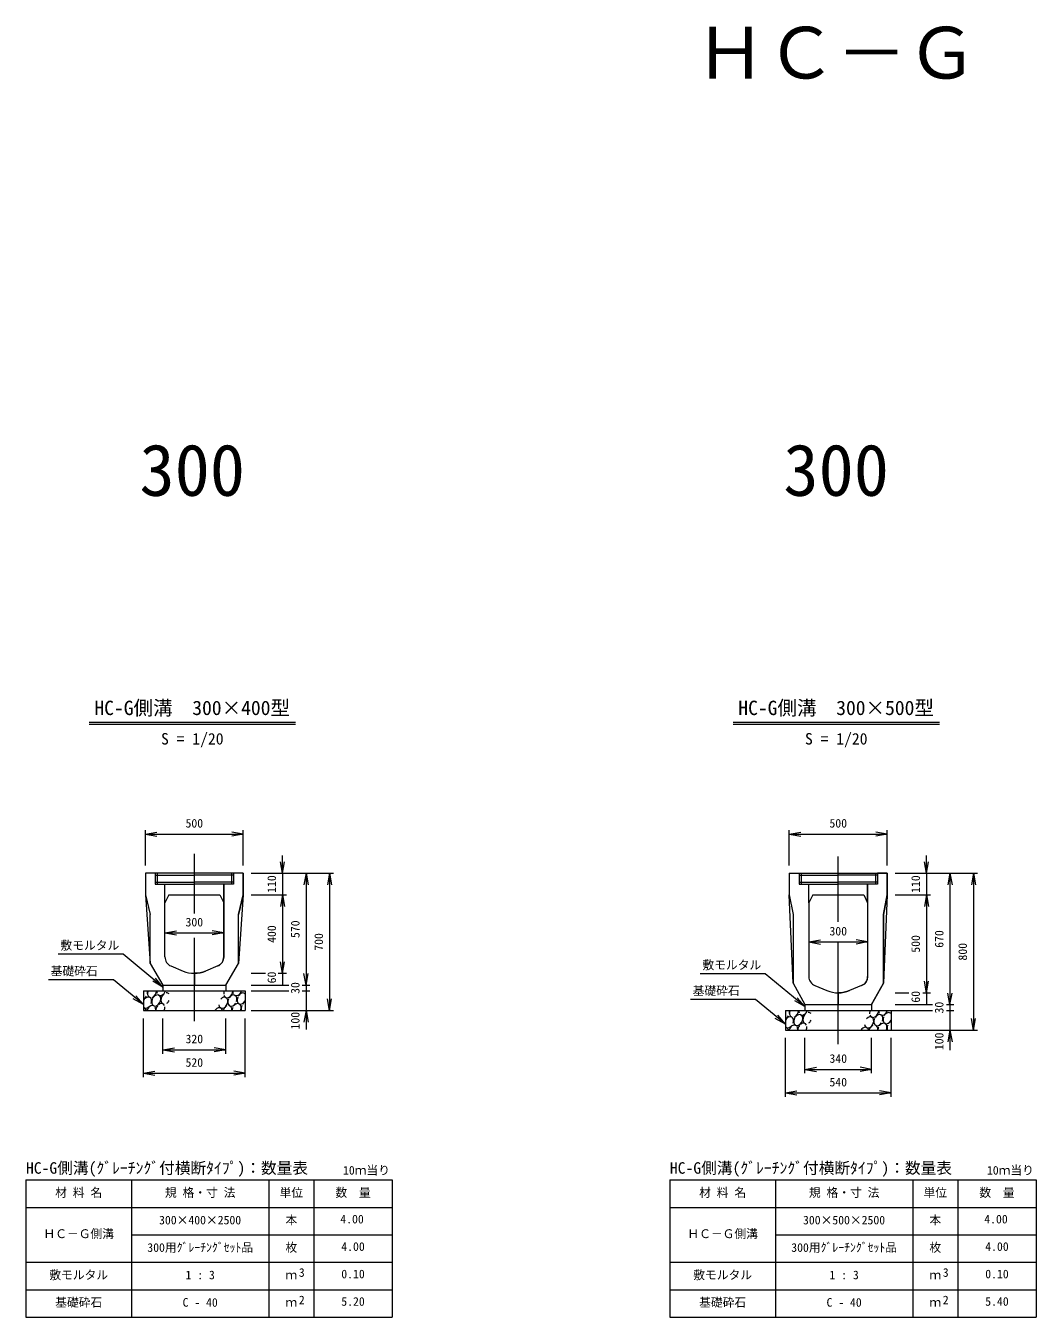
# Model space of a CAD drawing. Units: millimetres, scale not verified. Extents: x 7104 to 27197, y 3552 to 17396.
# Drawn here: x 10390 to 15546, y 3552 to 10139 of the extents above; entities that cross this region are included whole.
import ezdxf
from ezdxf.enums import TextEntityAlignment as Align

# ---------------------------------------------------------------- set-up
doc = ezdxf.new("R2010")
doc.units = ezdxf.units.MM
doc.header["$LTSCALE"] = 20
doc.layers.add('0_2', color=4, linetype='Continuous', lineweight=18)
doc.styles.add('ＭＳ ゴシック-5.0-0.0', font='')
doc.styles.get('ＭＳ ゴシック-5.0-0.0').set_extended_font_data('ＭＳ ゴシック-5.0-0.0')

msp = doc.modelspace()

# ---------------------------------------------------------------- linework, layer by layer
at = {"layer": '0_2'}
for p, q in [((10712.97, 6587.14), (11766.55, 6587.14)), ((13999.1, 6587.14), (15052.68, 6587.14)), ((10712.97, 6577.14), (11766.55, 6577.14)), ((13999.1, 6577.14), (15052.68, 6577.14)), ((10999.76, 5856.14), (10999.76, 6036.14)), ((10999.76, 6016.14), (11058.85, 6026.56)), ((10999.76, 6016.14), (11058.85, 6005.72)), ((10999.76, 6016.14), (11499.76, 6016.14)), ((11499.76, 6016.14), (11440.67, 6026.56)), ((11499.76, 6016.14), (11440.67, 6005.72)), ((11499.76, 5856.14), (11499.76, 6036.14)), ((14285.89, 5856.14), (14285.89, 6036.14)), ((14285.89, 6016.14), (14344.98, 6026.56)), ((14285.89, 6016.14), (14344.98, 6005.72)), ((14285.89, 6016.14), (14785.89, 6016.14)), ((14785.89, 6016.14), (14726.8, 6026.56)), ((14785.89, 6016.14), (14726.8, 6005.72)), ((14785.89, 5856.14), (14785.89, 6036.14)), ((11249.76, 5611.67), (11249.76, 5915.49)), ((11699.76, 5816.14), (11689.34, 5875.23)), ((11699.76, 5816.14), (11699.76, 5906.53)), ((11699.76, 5816.14), (11710.18, 5875.23)), ((14535.89, 5568.48), (14535.89, 5901.84)), ((14985.89, 5816.14), (14975.47, 5875.23)), ((14985.89, 5816.14), (14985.89, 5907.45)), ((14985.89, 5816.14), (14996.31, 5875.23)), ((11049.76, 5816.14), (11049.76, 5761.14)), ((11049.76, 5806.14), (11249.76, 5806.14)), ((11059.76, 5816.14), (11059.76, 5761.14)), ((11449.76, 5806.14), (11249.76, 5806.14)), ((11439.76, 5816.14), (11439.76, 5761.14)), ((11539.76, 5816.14), (11959.76, 5816.14)), ((11699.76, 5816.14), (11699.76, 5706.14)), ((11819.76, 5816.14), (11809.34, 5757.05)), ((11819.76, 5816.14), (11830.18, 5757.05)), ((11819.76, 5816.14), (11819.76, 5246.14)), ((11939.76, 5816.14), (11929.34, 5757.05)), ((11939.76, 5816.14), (11950.18, 5757.05)), ((11939.76, 5816.14), (11939.76, 5116.14)), ((14335.89, 5816.14), (14335.89, 5761.14)), ((14335.89, 5806.14), (14535.89, 5806.14)), ((14345.89, 5816.14), (14345.89, 5761.14)), ((14735.89, 5806.14), (14535.89, 5806.14)), ((14725.89, 5816.14), (14725.89, 5761.14)), ((14825.89, 5816.14), (15245.89, 5816.14)), ((14985.89, 5816.14), (14985.89, 5706.14)), ((15105.89, 5816.14), (15095.47, 5757.05)), ((15105.89, 5816.14), (15116.31, 5757.05)), ((15105.89, 5816.14), (15105.89, 5146.14)), ((15225.89, 5816.14), (15215.47, 5757.05)), ((15225.89, 5816.14), (15236.31, 5757.05)), ((15225.89, 5816.14), (15225.89, 5016.14)), ((11049.76, 5771.14), (11249.76, 5771.14)), ((11049.76, 5761.14), (11249.76, 5761.14)), ((11099.76, 5666.14), (11099.76, 5761.14)), ((11449.76, 5771.14), (11249.76, 5771.14)), ((14335.89, 5771.14), (14535.89, 5771.14)), ((14335.89, 5761.14), (14535.89, 5761.14)), ((14385.89, 5666.14), (14385.89, 5761.14)), ((14735.89, 5771.14), (14535.89, 5771.14)), ((10999.76, 5706.14), (11024.76, 5356.14)), ((11499.76, 5706.14), (11474.76, 5356.14)), ((11539.76, 5706.14), (11719.76, 5706.14)), ((11699.76, 5706.14), (11689.34, 5647.05)), ((11699.76, 5706.14), (11710.18, 5647.05)), ((11699.76, 5706.14), (11699.76, 5306.14)), ((14305.89, 5256.14), (14285.89, 5706.14)), ((14785.89, 5706.14), (14765.89, 5256.14)), ((14825.89, 5706.14), (15005.89, 5706.14)), ((14985.89, 5706.14), (14975.47, 5647.05)), ((14985.89, 5706.14), (14996.31, 5647.05)), ((14985.89, 5706.14), (14985.89, 5206.14)), ((11099.76, 5512.04), (11158.85, 5522.46)), ((11099.76, 5512.04), (11158.85, 5501.62)), ((11099.76, 5512.04), (11399.76, 5512.04)), ((11249.76, 5061.4), (11249.76, 5487.17)), ((11399.76, 5512.04), (11340.67, 5522.46)), ((11399.76, 5512.04), (11340.67, 5501.62)), ((14385.89, 5465.94), (14444.98, 5476.36)), ((14685.89, 5465.94), (14626.8, 5476.36)), ((10886.71, 5403.15), (10555.22, 5403.15)), ((11089.76, 5236.14), (10886.71, 5403.15)), ((14385.89, 5465.94), (14444.98, 5455.52)), ((14385.89, 5465.94), (14685.89, 5465.94)), ((14535.89, 4945.06), (14535.89, 5465.94)), ((14685.89, 5465.94), (14626.8, 5455.52)), ((11699.76, 5306.14), (11689.34, 5365.23)), ((11699.76, 5306.14), (11710.18, 5365.23)), ((10836.71, 5272.02), (10505.22, 5272.02)), ((10989.76, 5146.14), (10836.71, 5272.02)), ((11089.76, 5236.14), (11050.74, 5281.72)), ((11539.76, 5306.14), (11612.33, 5306.14)), ((11677.68, 5306.14), (11719.76, 5306.14)), ((11699.76, 5306.14), (11699.76, 5246.14)), ((11819.76, 5246.14), (11809.34, 5305.23)), ((11819.76, 5246.14), (11830.18, 5305.23)), ((14162.85, 5303.15), (13831.36, 5303.15)), ((14365.89, 5136.14), (14162.85, 5303.15)), ((11089.76, 5236.14), (11037.5, 5265.63)), ((11539.76, 5246.14), (11731.66, 5246.14)), ((11539.76, 5216.14), (11731.66, 5216.14)), ((11799.85, 5246.14), (11839.76, 5246.14)), ((11799.85, 5216.14), (11839.76, 5216.14)), ((11819.76, 5246.14), (11819.76, 5216.14)), ((11819.76, 5216.14), (11819.76, 5116.14)), ((14825.89, 5206.14), (14895.76, 5206.14)), ((14966.71, 5206.14), (15005.89, 5206.14)), ((14985.89, 5206.14), (14975.47, 5265.23)), ((14985.89, 5206.14), (14996.31, 5265.23)), ((14985.89, 5206.14), (14985.89, 5146.14)), ((15105.89, 5146.14), (15095.47, 5205.23)), ((15105.89, 5146.14), (15116.31, 5205.23)), ((10989.76, 5146.14), (10937.5, 5175.63)), ((10989.76, 5146.14), (10950.74, 5191.72)), ((11939.76, 5116.14), (11929.34, 5175.23)), ((11939.76, 5116.14), (11950.18, 5175.23)), ((14112.85, 5172.02), (13781.36, 5172.02)), ((14265.89, 5046.14), (14112.85, 5172.02)), ((14365.89, 5136.14), (14313.64, 5165.63)), ((14365.89, 5136.14), (14326.88, 5181.72)), ((14825.89, 5146.14), (15016.8, 5146.14)), ((15087.75, 5146.14), (15125.89, 5146.14)), ((15105.89, 5146.14), (15105.89, 5116.14)), ((10989.76, 4776.14), (10989.76, 5076.14)), ((11089.76, 4896.14), (11089.76, 5076.14)), ((11409.76, 4896.14), (11409.76, 5076.14)), ((11509.76, 4776.14), (11509.76, 5076.14)), ((11539.76, 5116.14), (11959.76, 5116.14)), ((11819.76, 5116.14), (11809.34, 5057.05)), ((11819.76, 5116.14), (11819.76, 5019.48)), ((11819.76, 5116.14), (11830.18, 5057.05)), ((14265.89, 5046.14), (14213.64, 5075.63)), ((14265.89, 5046.14), (14226.88, 5091.72)), ((14795.89, 5116.14), (15016.8, 5116.14)), ((15087.75, 5116.14), (15125.89, 5116.14)), ((15105.89, 5116.14), (15105.89, 5016.14)), ((15225.89, 5016.14), (15215.47, 5075.23)), ((15225.89, 5016.14), (15236.31, 5075.23)), ((14795.89, 5016.14), (15245.89, 5016.14)), ((15105.89, 5016.14), (15095.47, 4957.05)), ((15105.89, 5016.14), (15105.89, 4914.25)), ((15105.89, 5016.14), (15116.31, 4957.05)), ((15145.89, 5016.14), (15245.89, 5016.14)), ((14265.89, 4676.14), (14265.89, 4976.14)), ((14365.89, 4796.14), (14365.89, 4976.14)), ((14705.89, 4796.14), (14705.89, 4976.14)), ((14805.89, 4676.14), (14805.89, 4976.14)), ((11089.76, 4916.14), (11148.85, 4926.56)), ((11089.76, 4916.14), (11148.85, 4905.72)), ((11089.76, 4916.14), (11409.76, 4916.14)), ((11409.76, 4916.14), (11350.67, 4926.56)), ((11409.76, 4916.14), (11350.67, 4905.72)), ((14365.89, 4816.14), (14424.98, 4826.56)), ((14365.89, 4816.14), (14424.98, 4805.72)), ((14365.89, 4816.14), (14705.89, 4816.14)), ((14705.89, 4816.14), (14646.8, 4826.56)), ((14705.89, 4816.14), (14646.8, 4805.72)), ((10989.76, 4796.14), (11048.85, 4806.56)), ((10989.76, 4796.14), (11048.85, 4785.72)), ((10989.76, 4796.14), (11509.76, 4796.14)), ((11509.76, 4796.14), (11450.67, 4806.56)), ((11509.76, 4796.14), (11450.67, 4785.72)), ((14265.89, 4696.14), (14324.98, 4706.56)), ((14265.89, 4696.14), (14324.98, 4685.72)), ((14265.89, 4696.14), (14805.89, 4696.14)), ((14805.89, 4696.14), (14746.8, 4706.56)), ((14805.89, 4696.14), (14746.8, 4685.72)), ((11629.76, 4252.17), (11629.76, 3552.17)), ((11859.76, 4252.17), (11859.76, 3552.17)), ((14915.89, 4252.17), (14915.89, 3552.17)), ((15145.89, 4252.17), (15145.89, 3552.17)), ((10929.76, 3972.17), (12259.76, 3972.17)), ((14215.89, 3972.17), (15545.89, 3972.17)), ((10389.76, 3832.17), (12259.76, 3832.17)), ((13675.89, 3832.17), (15545.89, 3832.17)), ((10389.76, 3692.17), (12259.76, 3692.17)), ((13675.89, 3692.17), (15545.89, 3692.17))]:
    msp.add_line(p, q, dxfattribs=at)
at = {"layer": '0_2', "color": 2}
for p, q in [((10999.76, 5816.14), (10999.76, 5706.14)), ((11499.76, 5816.14), (10999.76, 5816.14)), ((11449.76, 5816.14), (11449.76, 5761.14)), ((11499.76, 5816.14), (11499.76, 5706.14)), ((14285.89, 5816.14), (14285.89, 5706.14)), ((14285.89, 5816.14), (14785.89, 5816.14)), ((14735.89, 5816.14), (14735.89, 5761.14)), ((14785.89, 5816.14), (14785.89, 5706.14)), ((11449.76, 5761.14), (11249.76, 5761.14)), ((11399.76, 5666.14), (11399.76, 5761.14)), ((14735.89, 5761.14), (14535.89, 5761.14)), ((14685.89, 5666.14), (14685.89, 5761.14)), ((10999.76, 5706.14), (11024.76, 5606.14)), ((11119.76, 5706.14), (11099.76, 5666.14)), ((11099.76, 5389.48), (11099.76, 5666.14)), ((11119.76, 5706.14), (11379.76, 5706.14)), ((11379.76, 5706.14), (11399.76, 5666.14)), ((11399.76, 5389.48), (11399.76, 5666.14)), ((11499.76, 5706.14), (11474.76, 5606.14)), ((14285.89, 5706.14), (14305.89, 5606.14)), ((14405.89, 5706.14), (14385.89, 5666.14)), ((14385.89, 5666.14), (14385.89, 5289.48)), ((14405.89, 5706.14), (14665.89, 5706.14)), ((14665.89, 5706.14), (14685.89, 5666.14)), ((14685.89, 5666.14), (14685.89, 5289.48)), ((14785.89, 5706.14), (14765.89, 5606.14)), ((11024.76, 5356.14), (11024.76, 5606.14)), ((11474.76, 5356.14), (11474.76, 5606.14)), ((14305.89, 5606.14), (14305.89, 5256.14)), ((14765.89, 5606.14), (14765.89, 5256.14)), ((11024.76, 5356.14), (11089.76, 5246.14)), ((11130.53, 5343.32), (11192.07, 5317.68)), ((11368.99, 5343.32), (11307.45, 5317.68)), ((11409.76, 5246.14), (11474.76, 5356.14)), ((10989.76, 5216.14), (10989.76, 5116.14)), ((10989.76, 5216.14), (11509.76, 5216.14)), ((11089.76, 5246.14), (11409.76, 5246.14)), ((11089.76, 5246.14), (11089.76, 5216.14)), ((11409.76, 5246.14), (11409.76, 5216.14)), ((11509.76, 5216.14), (11509.76, 5116.14)), ((14305.89, 5256.14), (14365.89, 5146.14)), ((14416.66, 5243.32), (14478.2, 5217.68)), ((14655.12, 5243.32), (14593.58, 5217.68)), ((14765.89, 5256.14), (14705.89, 5146.14)), ((14365.89, 5146.14), (14705.89, 5146.14)), ((14365.89, 5146.14), (14365.89, 5116.14)), ((14705.89, 5146.14), (14705.89, 5116.14)), ((10989.76, 5116.14), (11509.76, 5116.14)), ((14265.89, 5116.14), (14265.89, 5016.14)), ((14265.89, 5116.14), (14805.89, 5116.14)), ((14805.89, 5116.14), (14805.89, 5016.14)), ((14265.89, 5016.14), (14805.89, 5016.14)), ((10389.76, 4252.17), (10389.76, 3552.17)), ((10389.76, 4252.17), (12259.76, 4252.17)), ((10929.76, 4252.17), (10929.76, 3552.17)), ((12259.76, 4252.17), (12259.76, 3552.17)), ((13675.89, 4252.17), (13675.89, 3552.17)), ((13675.89, 4252.17), (15545.89, 4252.17)), ((14215.89, 4252.17), (14215.89, 3552.17)), ((15545.89, 4252.17), (15545.89, 3552.17)), ((10389.76, 4112.17), (12259.76, 4112.17)), ((13675.89, 4112.17), (15545.89, 4112.17)), ((10389.76, 3552.17), (12259.76, 3552.17)), ((13675.89, 3552.17), (15545.89, 3552.17))]:
    msp.add_line(p, q, dxfattribs=at)
at = {"layer": '0_2', "color": 9}
for p, q in [((11499.76, 5816.14), (11449.76, 5816.14)), ((11449.76, 5816.14), (11449.76, 5761.14)), ((11499.76, 5706.14), (11499.76, 5816.14)), ((14735.89, 5816.14), (14735.89, 5761.14)), ((14785.89, 5816.14), (14735.89, 5816.14)), ((14785.89, 5706.14), (14785.89, 5816.14)), ((11449.76, 5761.14), (11399.76, 5761.14)), ((11399.76, 5761.14), (11399.76, 5389.48)), ((14735.89, 5761.14), (14685.89, 5761.14)), ((14685.89, 5761.14), (14685.89, 5289.48)), ((11474.76, 5606.14), (11499.76, 5706.14)), ((14765.89, 5606.14), (14785.89, 5706.14)), ((11474.76, 5356.14), (11474.76, 5606.14)), ((14765.89, 5256.14), (14765.89, 5606.14)), ((11368.99, 5343.32), (11307.45, 5317.68)), ((11381.54, 5350.87), (11368.99, 5343.32)), ((11391.36, 5361.74), (11381.54, 5350.87)), ((11397.61, 5374.99), (11391.36, 5361.74)), ((11399.76, 5389.48), (11397.61, 5374.99)), ((11409.76, 5246.14), (11474.76, 5356.14)), ((11264.54, 5306.87), (11249.76, 5306.14)), ((11249.76, 5306.14), (11249.76, 5246.14)), ((11279.17, 5309.05), (11264.54, 5306.87)), ((11293.53, 5312.67), (11279.17, 5309.05)), ((11307.45, 5317.68), (11293.53, 5312.67)), ((14683.75, 5274.99), (14677.49, 5261.74)), ((14685.89, 5289.48), (14683.75, 5274.99)), ((11249.76, 5246.14), (11409.76, 5246.14)), ((14550.67, 5206.87), (14535.89, 5206.14)), ((14535.89, 5206.14), (14535.89, 5146.14)), ((14565.31, 5209.05), (14550.67, 5206.87)), ((14579.66, 5212.67), (14565.31, 5209.05)), ((14593.58, 5217.68), (14579.66, 5212.67)), ((14655.12, 5243.32), (14593.58, 5217.68)), ((14667.67, 5250.87), (14655.12, 5243.32)), ((14677.49, 5261.74), (14667.67, 5250.87)), ((14705.89, 5146.14), (14765.89, 5256.14)), ((14535.89, 5146.14), (14705.89, 5146.14))]:
    msp.add_line(p, q, dxfattribs=at)
at = {"layer": '0_2', "color": 2}
for centre, radius, start, end in [((11149.76, 5389.48), 50, 180, 247.38014), ((11349.76, 5389.48), 50, 292.61986, 0), ((11249.76, 5456.14), 150, 247.38014, 292.61986), ((14435.89, 5289.48), 50, 180, 247.38014), ((14635.89, 5289.48), 50, 292.61986, 0), ((14535.89, 5356.14), 150, 247.38014, 292.61986)]:
    msp.add_arc(centre, radius, start, end, dxfattribs=at)
at = {"layer": '0_2'}
for centre, start_param, end_param in [((11034.14, 5209.94), 1.6822672, 3.0041978), ((10987.7, 5199.2), 5.1474802, 5.7147216), ((11034.14, 5209.94), 3.7709083, 5.2928579), ((11081.22, 5221.15), 2.0795248, 2.547628), ((11081.22, 5221.15), 2.9199025, 4.8956003), ((11102.6, 5177.68), 6.0011175, 6.7364116), ((11422.99, 5209.54), 1.6822672, 2.2705704), ((11422.99, 5209.54), 2.5502995, 5.2928579), ((11470.07, 5220.75), 2.0795248, 2.5744435), ((11470.07, 5220.75), 2.9579169, 4.8956003), ((11491.45, 5177.28), 6.0011175, 7.7378401), ((10987.7, 5199.2), 3.8493841, 4.6902001), ((11008.58, 5156.28), 4.8928581, 7.840068), ((11008.58, 5156.28), 2.8236307, 4.347989), ((11029.43, 5113.71), 0.0324618, 1.8168834), ((11055.37, 5167.51), 1.5802698, 7.6313716), ((11076.37, 5123.9), 1.3150626, 2.1784748), ((11076.37, 5123.9), 5.7286705, 7.256989), ((11102.6, 5177.68), 1.0316857, 3.395071), ((11102.6, 5177.68), 4.0306578, 4.6625812), ((11397.43, 5155.88), 2.320676, 7.4860293), ((11418.28, 5113.31), 0.7069732, 1.8168834), ((11444.22, 5167.11), 1.6079237, 4.5711327), ((11418.28, 5113.31), 5.1582417, 6.5669059), ((11444.22, 5167.11), 4.8597842, 7.6713492), ((11465.22, 5123.5), 4.7966503, 7.602652), ((11491.45, 5177.28), 1.6954897, 4.6625812), ((11512.3, 5134.7), 1.6544758, 2.6284553), ((11512.3, 5134.7), 0.7283933, 1.3802926), ((10982.35, 5102.5), 5.5751573, 6.5743529), ((11029.43, 5113.71), 5.1582417, 5.8599737), ((11076.37, 5123.9), 4.7966503, 5.462491), ((11371.2, 5102.1), 5.5751573, 7.6831531), ((11465.22, 5123.5), 1.6215093, 2.1784748), ((14263.83, 5099.2), 3.8493841, 4.6902001), ((14284.71, 5056.28), 4.8928581, 7.840068), ((14310.28, 5109.94), 1.6822672, 3.0041978), ((14263.83, 5099.2), 5.1474802, 5.7147216), ((14331.5, 5067.51), 1.5802698, 7.6313716), ((14310.28, 5109.94), 3.7709083, 5.2928579), ((14357.36, 5121.15), 2.0795248, 2.547628), ((14357.36, 5121.15), 2.9199025, 4.8956003), ((14378.73, 5077.68), 1.0316857, 3.395071), ((14378.73, 5077.68), 6.0011175, 6.7364116), ((14693.56, 5055.88), 2.320676, 7.4860293), ((14719.13, 5109.54), 1.6822672, 2.2705704), ((14719.13, 5109.54), 2.5502995, 5.2928579), ((14740.35, 5067.11), 1.6079237, 4.5711327), ((14740.35, 5067.11), 4.8597842, 7.6713492), ((14766.21, 5120.75), 2.0795248, 2.5744435), ((14766.21, 5120.75), 2.9579169, 4.8956003), ((14787.58, 5077.28), 1.6954897, 4.6625812), ((14787.58, 5077.28), 6.0011175, 7.7378401), ((14284.71, 5056.28), 2.8236307, 4.347989), ((14258.48, 5002.5), 5.5751573, 6.5743529), ((14305.56, 5013.71), 0.0324618, 1.8168834), ((14305.56, 5013.71), 5.1582417, 5.8599737), ((14352.5, 5023.9), 1.3150626, 2.1784748), ((14352.5, 5023.9), 5.7286705, 7.256989), ((14352.5, 5023.9), 4.7966503, 5.462491), ((14378.73, 5077.68), 4.0306578, 4.6625812), ((14667.33, 5002.1), 5.5751573, 7.6831531), ((14714.41, 5013.31), 0.7069732, 1.8168834), ((14714.41, 5013.31), 5.1582417, 6.5669059), ((14761.35, 5023.5), 1.6215093, 2.1784748), ((14761.35, 5023.5), 4.7966503, 7.602652), ((14808.43, 5034.7), 1.6544758, 2.6284553), ((14808.43, 5034.7), 0.7283933, 1.3802926)]:
    msp.add_ellipse(centre, major_axis=(13.56, 26.74), ratio=0.710984, start_param=start_param, end_param=end_param, dxfattribs=at)

# ---------------------------------------------------------------- texts
at = {"layer": '0_2', "color": 7, "style": 'ＭＳ ゴシック-5.0-0.0'}
for s, height, p in [('ＨＣ－Ｇ', 263.9, (13805.92, 9790.57)), ('300', 263.9, (10969.79, 7662.07)), ('300', 263.9, (14255.92, 7662.07)), ('HC-G側溝\u3000300×400型', 73.31, (10739.79, 6601.25)), ('HC-G側溝\u3000300×500型', 73.31, (14025.92, 6601.25)), ('S = 1/20', 58.65, (11079.79, 6455.25)), ('S = 1/20', 58.65, (14365.92, 6455.25)), ('500', 43.99, (11204.76, 6036.14)), ('500', 43.99, (14490.89, 6036.14)), ('300', 43.99, (11204.76, 5532.04)), ('300', 43.99, (14490.89, 5485.94)), ('敷モルタル', 43.99, (10566.54, 5413.18)), ('基礎砕石', 43.99, (10516.54, 5282.06)), ('敷モルタル', 43.99, (13842.68, 5313.18)), ('基礎砕石', 43.99, (13792.68, 5182.06)), ('320', 43.99, (11204.76, 4936.14)), ('340', 43.99, (14490.89, 4836.14)), ('520', 43.99, (11204.76, 4816.14)), ('540', 43.99, (14490.89, 4716.14)), ('HC-G側溝(ｸﾞﾚｰﾁﾝｸﾞ付横断ﾀｲﾌﾟ)：数量表', 58.65, (10390.43, 4266.27)), ('HC-G側溝(ｸﾞﾚｰﾁﾝｸﾞ付横断ﾀｲﾌﾟ)：数量表', 58.65, (13676.56, 4266.27)), ('10ｍ当り', 43.99, (12008.4, 4266.22)), ('10ｍ当り', 43.99, (15294.53, 4266.22)), ('材 料 名', 43.99, (10539.8, 4152.24)), ('規 格・寸 法', 43.99, (11099.8, 4152.24)), ('単位', 43.99, (11684.8, 4152.24)), ('数\u3000量', 43.99, (11969.8, 4152.24)), ('材 料 名', 43.99, (13825.94, 4152.24)), ('規 格・寸 法', 43.99, (14385.94, 4152.24)), ('単位', 43.99, (14970.94, 4152.24)), ('数\u3000量', 43.99, (15255.94, 4152.24)), ('300×400×2500', 43.99, (11069.8, 4012.23)), ('本', 43.99, (11714.8, 4012.23)), ('4.00', 43.99, (11994.76, 4017.23)), ('300×500×2500', 43.99, (14355.94, 4012.23)), ('本', 43.99, (15000.94, 4012.23)), ('4.00', 43.99, (15280.89, 4017.23)), ('ＨＣ－Ｇ側溝', 43.99, (10479.8, 3942.17)), ('ＨＣ－Ｇ側溝', 43.99, (13765.94, 3942.17)), ('300用ｸﾞﾚｰﾁﾝｸﾞｾｯﾄ品', 43.99, (11009.8, 3872.23)), ('枚', 43.99, (11714.8, 3872.23)), ('4.00', 43.99, (11999.76, 3877.23)), ('300用ｸﾞﾚｰﾁﾝｸﾞｾｯﾄ品', 43.99, (14295.94, 3872.23)), ('枚', 43.99, (15000.94, 3872.23)), ('4.00', 43.99, (15285.89, 3877.23)), ('敷モルタル', 43.99, (10509.81, 3732.28)), ('1 : 3', 43.99, (11204.81, 3732.28)), ('ｍ', 43.99, (11714.8, 3732.23)), ('3', 43.99, (11783.13, 3744.74)), ('0.10', 43.99, (11999.76, 3737.23)), ('敷モルタル', 43.99, (13795.94, 3732.28)), ('1 : 3', 43.99, (14490.94, 3732.28)), ('ｍ', 43.99, (15000.94, 3732.23)), ('3', 43.99, (15069.26, 3744.74)), ('0.10', 43.99, (15285.89, 3737.23)), ('基礎砕石', 43.99, (10539.81, 3592.28)), ('C - 40', 43.99, (11189.81, 3592.28)), ('ｍ', 43.99, (11714.8, 3592.23)), ('2', 43.99, (11783.13, 3604.74)), ('5.20', 43.99, (11999.76, 3597.23)), ('基礎砕石', 43.99, (13825.94, 3592.28)), ('C - 40', 43.99, (14475.94, 3592.28)), ('ｍ', 43.99, (15000.94, 3592.23)), ('2', 43.99, (15069.26, 3604.74)), ('5.40', 43.99, (15285.89, 3597.23))]:
    msp.add_text(s, height=height, dxfattribs=at).set_placement(p, align=Align.BOTTOM_LEFT)
for s, p in [('110', (11679.76, 5716.14)), ('110', (14965.89, 5716.14)), ('400', (11679.76, 5461.14)), ('570', (11799.76, 5486.14)), ('700', (11919.76, 5421.14)), ('500', (14965.89, 5411.14)), ('670', (15085.89, 5436.14)), ('800', (15205.89, 5371.14)), ('60', (11679.76, 5254.74)), ('30', (11799.76, 5201.14)), ('60', (14965.89, 5156.29)), ('30', (15085.89, 5101.14)), ('100', (11799.76, 5019.48)), ('100', (15085.89, 4914.25))]:
    msp.add_text(s, height=43.99, rotation=90, dxfattribs=at).set_placement(p, align=Align.BOTTOM_LEFT)

doc.saveas('drawing.dxf')
